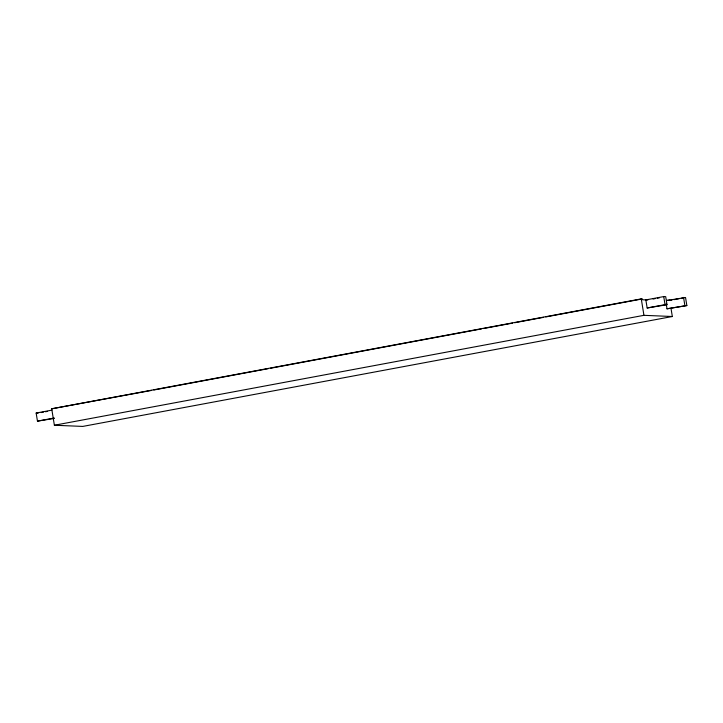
<?xml version="1.0" encoding="UTF-8"?>
<svg xmlns="http://www.w3.org/2000/svg" width="723" height="723" viewBox="0 0 723 723"><rect width="100%" height="100%" fill="white"/><g stroke="black" fill="none" stroke-linecap="round" stroke-linejoin="round"><path stroke-width="1.08" d="M671.08 308.829L672.327 316.511L82.765 426.416L54.379 425.241L51.713 408.793L641.274 298.879L642.385 298.924L642.521 299.774L647.835 299.991M151.64 390.411L51.713 408.793M153.854 389.995L268.215 368.676M270.438 368.269L481.391 328.938M483.615 328.522L512.48 323.145M514.704 322.729L543.569 317.343M545.784 316.936L641.274 299.132M54.162 418.463L37.46 421.129L36.15 413.059L51.92 410.122M41.283 412.553L43.389 412.164M45.495 411.767L47.591 411.378M663.723 296.584L645.847 299.909L647.157 307.98L667.013 304.726L665.702 296.665L663.723 296.584L665.024 304.645L667.013 304.726M653.086 299.015L655.192 298.626M657.297 298.228L659.394 297.84M666.38 300.425L669.661 300.054M666.742 300.542L685.54 297.487L686.85 305.549L666.995 308.802L666.181 303.759M669.778 300.425L671.875 300.036M673.981 299.638L679.231 298.662M681.337 298.274L683.443 297.876M37.46 421.129L54.279 417.993M647.157 307.98L665.024 304.645M666.995 308.802L686.85 305.549M54.379 425.241L643.94 315.327L672.327 316.511M36.15 413.059L38.138 413.14M683.56 297.406L684.862 305.468M641.274 298.879L643.94 315.327"/></g></svg>
